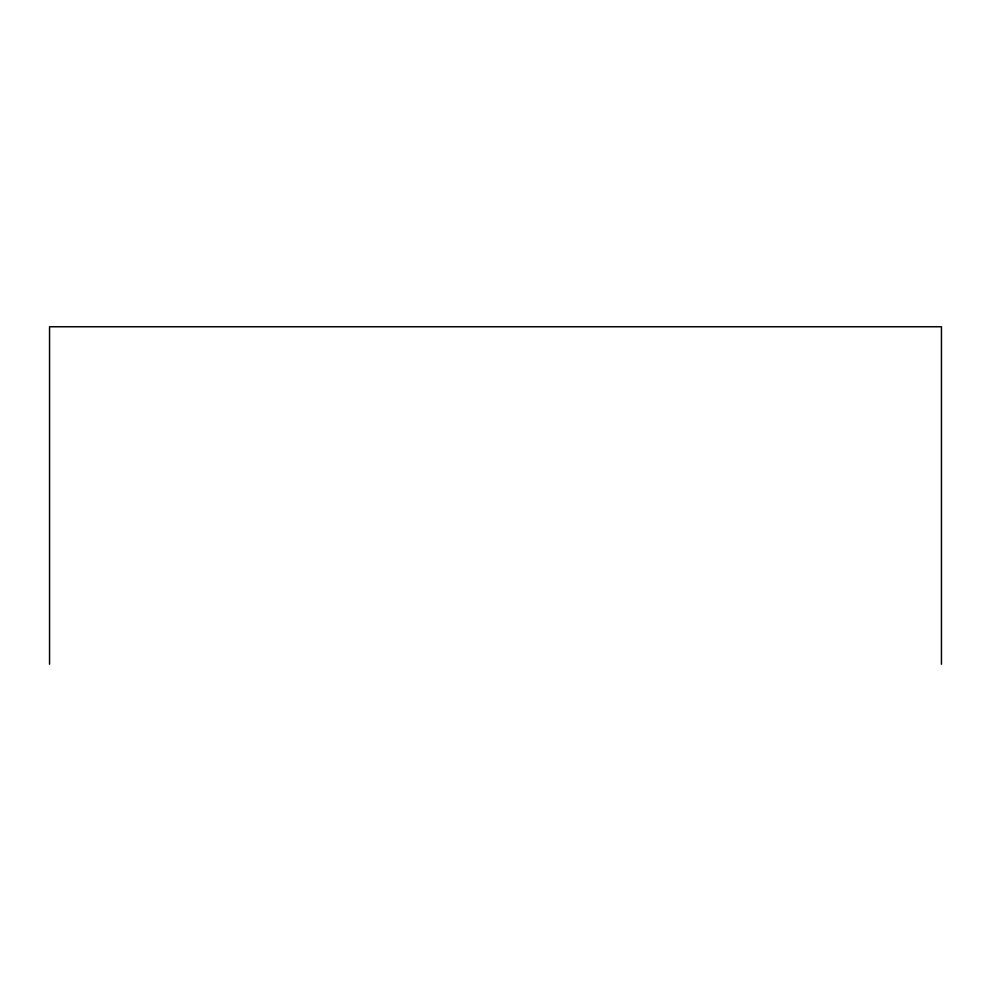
<?xml version="1.0" encoding="UTF-8"?>
<svg xmlns="http://www.w3.org/2000/svg" width="991" height="991" viewBox="0 0 991 991"><rect width="100%" height="100%" fill="white"/><g stroke="black" fill="none" stroke-linecap="round" stroke-linejoin="round"><path stroke-width="1.49" d="M941.45 664.243L941.45 326.757L49.55 326.757L49.55 664.243"/></g></svg>
